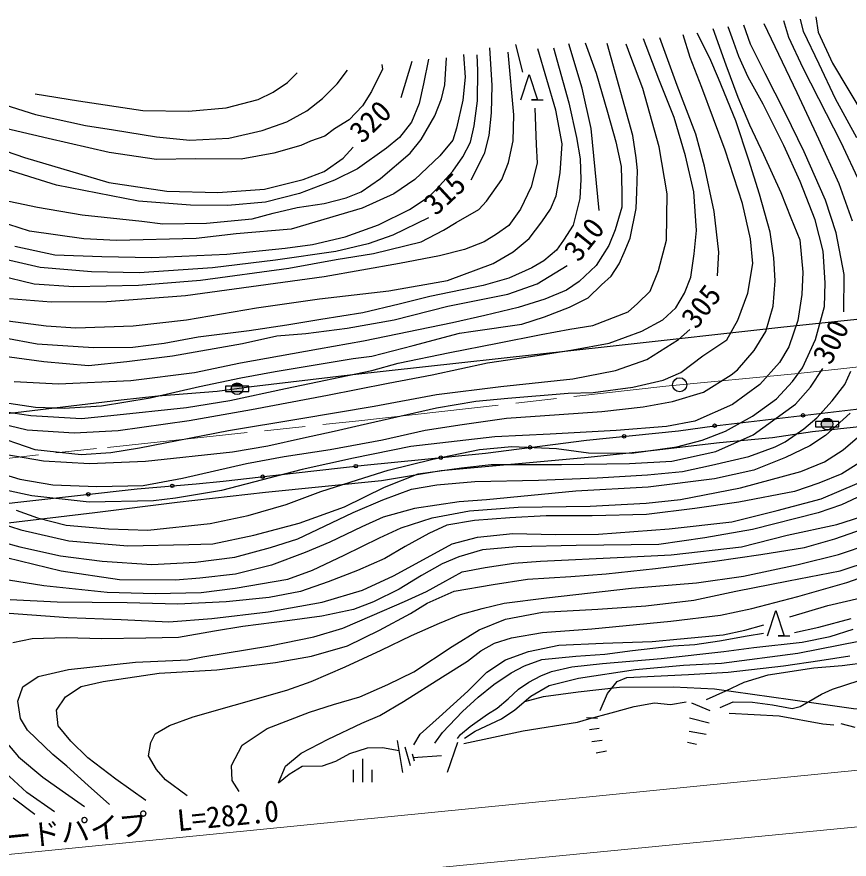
# Model space of a CAD drawing. Units: millimetres at full size, sheet at 1:1000; details may follow other scales. Extents: x 40000 to 680000, y 20000 to 380000.
# Drawn here: x 207611 to 278724, y 246783 to 318740 of the extents above; entities that cross this region are included whole.
import ezdxf
from ezdxf.enums import TextEntityAlignment as Align

# ---------------------------------------------------------------- set-up
doc = ezdxf.new("R2010")
doc.units = ezdxf.units.MM
doc.header["$LTSCALE"] = 1000
doc.linetypes.add('CHAIN', pattern=[18.5, 12, -1.5, 3.5, -1.5])
for name, color, linetype, lineweight in [('M-BGD', 7, 'Continuous', 25), ('M-BMK', 2, 'CHAIN', 13), ('M-BMK-SRVR', 3, 'Continuous', 25), ('M-STR-HTXT', 7, 'Continuous', 13)]:
    doc.layers.add(name, color=color, linetype=linetype, lineweight=lineweight)
doc.styles.add('ＭＳ ゴシック', font='')
doc.styles.get('ＭＳ ゴシック').set_extended_font_data('MS Gothic')

msp = doc.modelspace()

# ---------------------------------------------------------------- hatches: boundary and pattern name
at = {"layer": 'M-BGD'}
for points in [[(226877, 287194), (225984, 287194, 0.11722), (225931, 286969, 0.11722), (225984, 286744), (226877, 286744, 0.11722), (226931, 286969, 0.11722)], [(226877, 287194, 0.61588), (225984, 287194)], [(226877, 286744), (226452, 286469), (226514, 286476)], [(277287, 284179, 0.61588), (276394, 284179)], [(277287, 284179), (276394, 284179, 0.11722), (276341, 283954, 0.11722), (276394, 283729), (277287, 283729, 0.11722), (277341, 283954, 0.11722)], [(277287, 283729), (276863, 283455), (276924, 283461)]]:
    msp.add_hatch(color=256, dxfattribs=at).paths.add_polyline_path(points)

# ---------------------------------------------------------------- linework, layer by layer
for p, q in [((250230, 316382), (250803, 314027)), ((240450, 311861), (241390, 314955)), ((251588, 311645), (252588, 311645)), ((252088, 311645), (251588, 311645)), ((272660, 265870), (273660, 265870)), ((273160, 265870), (272660, 265870)), ((265250, 260140), (266813, 259484)), ((256276, 258881), (257232, 258832)), ((265096, 258842), (266757, 258437)), ((278003, 258378), (279207, 258061)), ((256546, 257867), (257358, 257963)), ((265040, 257712), (266506, 257447)), ((240600, 254185), (240134, 256909)), ((256749, 256843), (257619, 256940)), ((240774, 256369), (241207, 254783)), ((244420, 254211), (245302, 256787)), ((264915, 256791), (265682, 256610)), ((241375, 255780), (241567, 255180)), ((241471, 255480), (243899, 255624)), ((257107, 255868), (257986, 256032)), ((237172, 253366), (237172, 255358)), ((236372, 253366), (236372, 254411)), ((237972, 253366), (237972, 254411))]:
    msp.add_line(p, q, dxfattribs=at)
for points in [[(279020, 301276), (277860, 304485), (276141, 308284), (274289, 312262), (271465, 318131)], [(273117, 318434), (273540, 316992), (274765, 314391), (276773, 310497), (278009, 308048), (279646, 304568)], [(279385, 308410), (277564, 311732), (276154, 314689), (274820, 317486), (274563, 318529)], [(275863, 318740), (276075, 317426), (277314, 314797), (280018, 310255)], [(267078, 317749), (268196, 314629), (269205, 311883), (270217, 309523), (271413, 306967), (272890, 303733), (273754, 301557), (274509, 299686), (274773, 296940), (274671, 295021), (274332, 292808), (273573, 290563), (272764, 289219), (271099, 287330), (268756, 285632), (265534, 284192), (263117, 283735), (258827, 283392), (253182, 283082), (248444, 282871), (241274, 282049), (236385, 281039), (231977, 280076), (225109, 278273), (221164, 277624), (219289, 277397), (213802, 277279), (208878, 277835), (204754, 278708)], [(204926, 280129), (207861, 279246), (210700, 278760), (214451, 278618), (218414, 278713), (221764, 279326), (227236, 280578), (230454, 281174), (234389, 281793), (238841, 282593), (242495, 283428), (245662, 283915), (249443, 284450), (253948, 284770), (257591, 285016), (261125, 285423), (263622, 285872), (266281, 286681), (268645, 288154), (269178, 288586), (270602, 290237), (271593, 291863), (272235, 294030), (272415, 296187), (272290, 298163), (271986, 300336), (271051, 303583), (270141, 306489), (269035, 309848), (267559, 313466), (266814, 315204), (265743, 317345)], [(207544, 276602), (209364, 275948), (211811, 275312), (215455, 274999), (218805, 274902), (224116, 275461), (227367, 276135), (230629, 277074), (233578, 278180), (236712, 279196), (239339, 280008), (243160, 280945), (247137, 281777), (249911, 282036), (253722, 281851), (256450, 281505), (260114, 281453), (263987, 282002), (266175, 282569), (268161, 283355), (270464, 284637), (272505, 286112), (273877, 287583), (274730, 288752), (275858, 291187), (276619, 294005), (276664, 296014), (276504, 298726), (275825, 301393), (274536, 304670), (273131, 307755), (271382, 311285), (270095, 313583), (269284, 315355), (268729, 316961), (268383, 317877)], [(278276, 293534), (278306, 296731), (277615, 300290), (276712, 303079), (274869, 307199), (273245, 310548), (271552, 313897), (270300, 316401), (269725, 318024)], [(204778, 284356), (208505, 283460), (212496, 283210), (216282, 283415), (222343, 284249), (227666, 285184), (234151, 286410), (239342, 287438), (243100, 288172), (247827, 289169), (252055, 289815), (255116, 290301), (258214, 290867), (261013, 291886), (262792, 292849), (263927, 293877), (264644, 295131), (265190, 296495), (265483, 298502), (265678, 300490), (265460, 303793), (264750, 306878), (263777, 310148), (262469, 313408), (261160, 316869)], [(206577, 281370), (209875, 280801), (213807, 280574), (218596, 280795), (226047, 281589), (229051, 282087), (232105, 282783), (234730, 283348), (236944, 283868), (243479, 285334), (246838, 285898), (249550, 286151), (254712, 286579), (256858, 286639), (260253, 287114), (262822, 287710), (264328, 288345), (266235, 289770), (268283, 291154), (269206, 292820), (270069, 295148), (270481, 297672), (270298, 299772), (269604, 302785), (268122, 307345), (266148, 312692), (265148, 315256), (264544, 317217)], [(267480, 296613), (267601, 298631), (267192, 302103), (266367, 305996), (265633, 308722), (264036, 312889), (262546, 316942)], [(206348, 285819), (209215, 285403), (211668, 285324), (214832, 285498), (218991, 286183), (223226, 287172), (226760, 287914), (229689, 288431), (236351, 289551), (237931, 289752), (241463, 290670), (245438, 291731), (246588, 291877), (250751, 292483), (252696, 293111), (254835, 293942), (256430, 294740), (257578, 295838), (258395, 296598), (259060, 297643), (259496, 298611), (260009, 299827), (260516, 302358), (260585, 303790), (260637, 305619), (260533, 306705), (260247, 308604), (258054, 316471)], [(206498, 285031), (208793, 284687), (213133, 284426), (215637, 284681), (222094, 285365), (225815, 285955), (230570, 286989), (237954, 288524), (240184, 289144), (244602, 290069), (248692, 290875), (252423, 291591), (254855, 292055), (256820, 292360), (259834, 293545), (260647, 294256), (261731, 295305), (262442, 297065), (263110, 299648), (263186, 303628), (262497, 307633), (261089, 312616), (260077, 315336), (259667, 316416)], [(253459, 316086), (254773, 311404), (255442, 308442), (255729, 306603), (255801, 304836), (255715, 303235), (255134, 300931), (254320, 299653), (253711, 298800), (252643, 297905), (251623, 297293), (249641, 296402), (247467, 295783), (242903, 294846), (240276, 294196), (237178, 293455), (233586, 292894), (230667, 292400), (227474, 291922), (223093, 291362), (220189, 290827), (217514, 290496), (214151, 290471), (209355, 290775), (206573, 291284)], [(206851, 292759), (210130, 292344), (212657, 292163), (217537, 292337), (222118, 292859), (228087, 293869), (233476, 294643), (239393, 295347), (244395, 296227), (248301, 297669), (250014, 298671), (251387, 299795), (252478, 301216), (253206, 302323), (253679, 303437), (254023, 305422), (254192, 307904), (253668, 310774), (252121, 316014)], [(256172, 316522), (257114, 313929), (258072, 310589), (258788, 308061), (259250, 305963), (259290, 303775), (259306, 302487), (258737, 300544), (258199, 299198), (257122, 297494), (255648, 296123), (254579, 295394), (252729, 294613), (250455, 293918), (247604, 293239), (244824, 292592), (237221, 291029), (233373, 290351), (226734, 289144), (222788, 288321), (217339, 287656), (211162, 287362), (207392, 287552)], [(247989, 316097), (248200, 312881), (248143, 310542), (247930, 308597), (247547, 307036), (246397, 304779)], [(257365, 302191), (256677, 309196), (255919, 312648), (254767, 316438)], [(245759, 315522), (245925, 313579), (245718, 311636), (245181, 309239), (244850, 308206), (243759, 306868), (241606, 304831), (239811, 303627), (237128, 302403), (231042, 300597), (226350, 300209), (222944, 299791), (216132, 299641), (213328, 299768), (208679, 300420), (205144, 301561), (201594, 302745), (199302, 303627), (197384, 304464), (193841, 306407), (192136, 307295), (190402, 308427), (189599, 308713)], [(191630, 309086), (194365, 307651), (197643, 306216), (200746, 304782), (204063, 303599), (209375, 302491), (213204, 301831), (218288, 301281), (220097, 301070), (223802, 301101), (227725, 301474), (229499, 301972), (231554, 302439), (233872, 302789), (235758, 303266), (237016, 303805), (238668, 304930), (241211, 307092), (242146, 308261), (243320, 310272), (243899, 311740), (244188, 312918), (244333, 315232)], [(206023, 296679), (209089, 295945), (212489, 295705), (218009, 295816), (223308, 296247), (230838, 297261), (234906, 298006), (238071, 298519), (242158, 299517), (244077, 300505), (245153, 301174), (247072, 302278), (247741, 303005), (249049, 304836), (249621, 306294), (250018, 308145), (250071, 310366), (249595, 315735)], [(207446, 299146), (210866, 298405), (214869, 298258), (219148, 298184), (225553, 298459), (230528, 298970), (232860, 299293), (235656, 299953), (238505, 300981), (241169, 302273), (242830, 303380), (243442, 303994), (244848, 305553), (245714, 306784), (246368, 308035), (246680, 309438), (246972, 311577), (247011, 314145), (246933, 315486)], [(242788, 315116), (242353, 313007), (241986, 311334), (241335, 309753), (240306, 308429), (239206, 307519), (236710, 305769), (234754, 304774), (231763, 303656), (228849, 302902), (225649, 302616), (222449, 302642), (218000, 302980), (211009, 304366), (206369, 305800), (204111, 306374), (200887, 307563), (197973, 308640), (194036, 309745)], [(238793, 314678), (238862, 314269), (237923, 312358), (237138, 311130), (235994, 309953), (234765, 309168), (233912, 308554), (232710, 308108), (231874, 307747), (229558, 307087), (226764, 306576), (222865, 306601), (219547, 306562), (215512, 307144), (210276, 308355), (205757, 309414), (202118, 310393)], [(206598, 311234), (209212, 310402), (213470, 309454), (215876, 309084), (219532, 308482), (222378, 308205), (225714, 308372), (228576, 309028), (230676, 309763), (232393, 310722), (233727, 311752), (234987, 313006), (235858, 314183)], [(209182, 312160), (212879, 311562), (218373, 310752), (222281, 310682), (225485, 310964), (228232, 311668), (229505, 312295), (230722, 313131), (231558, 313948)], [(250678, 311645), (251383, 313802), (252088, 311645)], [(251864, 310930), (251991, 307834), (252055, 306243), (251567, 304228), (250633, 302297), (249634, 300901), (248586, 300170), (247537, 299522), (245868, 298874), (243716, 298322), (240298, 297681), (233880, 296524), (222021, 294911), (215294, 294402), (210550, 294374), (206978, 294653)], [(199499, 309734), (208277, 306736), (215475, 304598), (220424, 303847), (224780, 303733), (228773, 304005), (232085, 304844), (233869, 305536), (235497, 306659), (236345, 307598)], [(242792, 301577), (239742, 300089), (237616, 299351), (234875, 298683), (229714, 297947), (224324, 297302), (218059, 296885), (213993, 296969), (209590, 297325), (204762, 298432), (201271, 299576), (198619, 300606), (195682, 302350), (193257, 304124), (191136, 305509), (188604, 306937), (185401, 308949)], [(172763, 307651), (175737, 306476), (179786, 305075), (182995, 303469), (186000, 301607), (190517, 298279), (194002, 295798), (198514, 292864), (202212, 291004), (205910, 289833), (209907, 289305), (213740, 288959), (217014, 289307), (220915, 289794), (226904, 290834), (229829, 291492), (232305, 291703), (235835, 292151), (239852, 292861), (244447, 294033), (249561, 295051), (252060, 295935), (254636, 297486)], [(340232, 299582), (329309, 298454), (321914, 297679), (319577, 297155), (314449, 296694), (307584, 295934), (293222, 294334), (273133, 292219), (258295, 290575), (236067, 288131), (227649, 287129), (224727, 286745), (219644, 286335), (216531, 286000), (203895, 284489), (173860, 281338), (119932, 275284), (71897, 269955), (66921, 269456), (64205, 269181)], [(170337, 296148), (172499, 296638), (176622, 296234), (182272, 294765), (187808, 292344), (190744, 290884), (193891, 288991), (197621, 286719), (200476, 284884), (205153, 283137), (209158, 281783), (213096, 281346), (215635, 281528), (218092, 281912), (225689, 283406), (231697, 284396), (238130, 285491), (243469, 286476), (248971, 287160), (255121, 287826), (258758, 288523), (261424, 289470), (264139, 291163), (265111, 292035)], [(65015, 261420), (70436, 262071), (78740, 263004), (85370, 263675), (96395, 264795), (113402, 266857), (131754, 268761), (159735, 271984), (175844, 273868), (189485, 275219), (208214, 277330), (217886, 278425), (222938, 278854), (225236, 279080), (231483, 279772), (237298, 280432), (247647, 281468), (256283, 282589), (264129, 283363), (267226, 283809), (285625, 285963), (305661, 288141), (331833, 291009), (344434, 292494)], [(65171, 259928), (71278, 260625), (77475, 261340), (89262, 262648), (104349, 264324), (132318, 267321), (169998, 271437), (200862, 274809), (214266, 276387), (221321, 277288), (228869, 278144), (238758, 279129), (243852, 279980), (256431, 281134), (262050, 281728), (267639, 282371), (272164, 282795), (275590, 283320), (284686, 284282), (314948, 287747), (344713, 291347), (346339, 291542)], [(202622, 276635), (207953, 274909), (212041, 273972), (217082, 273539), (222313, 273674), (224346, 273729), (227869, 274460), (231727, 275493), (235599, 276874), (239027, 278575), (241913, 279709), (245612, 280226), (248138, 280498), (254153, 280498), (259943, 280588), (263579, 280789), (267327, 281595), (270535, 283046), (274125, 285642), (275413, 287115), (276471, 288696)], [(203492, 274659), (207867, 273460), (211339, 272687), (214891, 272251), (219143, 271963), (222881, 272161), (226239, 272594), (229291, 273407), (231615, 274143), (233904, 275234), (236334, 276395), (238880, 277477), (241337, 278385), (243506, 278769), (246752, 279057), (252170, 279154), (257180, 279349), (261498, 279627), (264491, 279905), (266973, 280439), (270145, 281184), (272415, 282016), (273245, 282430), (274840, 283536), (275972, 284491), (277271, 285937), (278344, 287336), (278873, 288475)], [(245860, 257127), (246764, 257718), (249023, 258760), (250153, 259542), (251526, 260706), (253091, 261627), (255594, 262253), (260477, 262986), (264584, 263355), (267821, 263539), (274352, 264392), (279700, 265421), (283146, 266361), (286133, 267398), (289644, 269047), (291865, 270222), (294600, 271902), (297212, 273772), (300177, 276291), (304131, 280229), (306560, 282913), (308685, 286092)], [(278819, 284872), (276711, 282979), (275377, 282093), (273275, 281100), (270587, 280012), (267206, 279277), (261555, 278575), (255373, 278229), (247748, 277490), (245393, 277312), (241587, 276728), (238901, 276005), (237077, 275177), (234345, 273862), (232245, 272977), (229382, 271904), (226304, 271141), (223251, 270783), (221176, 270609), (216378, 270633), (211411, 271380), (206740, 272536)], [(206885, 270645), (209910, 270165), (215322, 269602), (219415, 269467), (223353, 269554), (226272, 269926), (230756, 270693), (232874, 271466), (235564, 272739), (238600, 274221), (240442, 275086), (243102, 275935), (246274, 276527), (250446, 276842), (256609, 276939), (261376, 277200), (264317, 277516), (269440, 278505), (274602, 279912), (276610, 280727), (278203, 281757), (279838, 283157)], [(280777, 281379), (278104, 279712), (276127, 278903), (274044, 278185), (269307, 277270), (265534, 276727), (261421, 276234), (256779, 276114), (252826, 276114), (249741, 275940), (246715, 275701), (244338, 275311), (242798, 274591), (240788, 273505), (239066, 272478), (236727, 271436), (234199, 270473), (231847, 269655), (229176, 269135), (225483, 268777), (221378, 268580), (217049, 268673), (211042, 268730), (207028, 268929)], [(206942, 267792), (211992, 267427), (216537, 267265), (220598, 267048), (224280, 267346), (229074, 267905), (233684, 268750), (237133, 269760), (239794, 270991), (242357, 272395), (244796, 273725), (246964, 274291), (249993, 274612), (253604, 274512), (257313, 274535), (263340, 275010), (268698, 275594), (272580, 276571), (276334, 277573), (279420, 278884)], [(281595, 278713), (278057, 277057), (276067, 276357), (270472, 274959), (266394, 274237), (262465, 273670), (255395, 273574), (250290, 273456), (247403, 273206), (245380, 272616), (243948, 272025), (242192, 271021), (240284, 269848), (238091, 268758), (236384, 268118), (233667, 267538), (230936, 267175), (226915, 266651), (224497, 266260), (221435, 265728), (218638, 265648), (214830, 265594), (211821, 265701), (208919, 265594), (207268, 265275)], [(215533, 251438), (213712, 253081), (211876, 254716), (210687, 255710), (208521, 257810), (207928, 258797), (207692, 260284), (208131, 261503), (209435, 262376), (212029, 262983), (217752, 263607), (222217, 263808), (223489, 264053), (229226, 265012), (232997, 265778), (235476, 266502), (237973, 267587), (240736, 268806), (242620, 269647), (244007, 270422), (245654, 271328), (247638, 271688), (250067, 272071), (252348, 272237), (259512, 272583), (263504, 272788), (269517, 273458), (273417, 274473), (277664, 275381), (280443, 276262)], [(218630, 251784), (216069, 253628), (213673, 255440), (212234, 256850), (211128, 258163), (210999, 259505), (211770, 260661), (213093, 261524), (214985, 261960), (219785, 262669), (224695, 262952), (229716, 263591), (232776, 264130), (235849, 265020), (238587, 266343), (241239, 267783), (242665, 268648), (244969, 269665), (248294, 270248), (251253, 270699), (254942, 270938), (257976, 271156), (262181, 271606), (267250, 272250), (271177, 272800), (274915, 273407), (277490, 274146), (279944, 274997)], [(222157, 252179), (220319, 253570), (219536, 254450), (218857, 255605), (219059, 256740), (219434, 257500), (220661, 258189), (222678, 258939), (226174, 259946), (230683, 261223), (232754, 261960), (235672, 263212), (238739, 264626), (241332, 265900), (243712, 266949), (245530, 267697), (247379, 268210), (249240, 268639), (252871, 269114), (260135, 269943), (265677, 270392), (269689, 270953), (274374, 271967), (277822, 272808), (280521, 273707)], [(226611, 252571), (225995, 253492), (225963, 254788), (226860, 256516), (228988, 257955), (232621, 259331), (234665, 259990), (236922, 260651), (239322, 261702), (241525, 262792), (244803, 264942), (247110, 266377), (249365, 267271), (252514, 267879), (257260, 268152), (261362, 268422), (265449, 268896), (269055, 269684), (273527, 270555), (277956, 271425), (280621, 272306)], [(229975, 253298), (230560, 254720), (231890, 255850), (234203, 257032), (237101, 258387), (238612, 259056), (240644, 260241), (243983, 262345), (246112, 263696), (247244, 264584), (248424, 265228), (249878, 265685), (252514, 266156), (256745, 266461), (263495, 267125), (267734, 267635), (270422, 268184), (274351, 269211), (278537, 270413), (283881, 272305)], [(273649, 267477), (276901, 268439), (279712, 269102)], [(251005, 260264), (252603, 260665), (255569, 261089), (259094, 261474), (263713, 261511), (267219, 261342), (273714, 260426), (279098, 259657), (284712, 259312), (288787, 258830), (290374, 259123), (293015, 260668), (299465, 264533), (303008, 266497), (305110, 267418), (306750, 268027), (307024, 268150)], [(271751, 265870), (272456, 268027), (273160, 265870)], [(274055, 266144), (276123, 266610), (278906, 267353)], [(241529, 256550), (242061, 257462), (243695, 258919), (246146, 261146), (247764, 262764), (249364, 263804), (251330, 264536), (253912, 265075), (257703, 265234), (261891, 265370), (264325, 265604), (267957, 265957), (269804, 266336), (271446, 266809)], [(245247, 257077), (245528, 257428), (246339, 258119), (247822, 259160), (248657, 259687), (249596, 260471), (250481, 261318), (251365, 261892), (252386, 262430), (253293, 262821), (255041, 263214), (257654, 263489), (262661, 263928), (268019, 264526), (270571, 264870), (274701, 265318), (277108, 265797), (279066, 266439)], [(243327, 256701), (243974, 257599), (245694, 259407), (247020, 260623), (248368, 261707), (249857, 262689), (250976, 263284), (252460, 263852), (255383, 264124), (257859, 264287), (260210, 264614), (263699, 264996), (265551, 265131), (267655, 265443), (270013, 265870), (271412, 266101)], [(257460, 259474), (258080, 260937), (258905, 261947), (259739, 262299), (264994, 262567), (268378, 262761), (273113, 263295), (276230, 263740), (278770, 264145)], [(266549, 260433), (268174, 261150), (269740, 261911), (271790, 262526), (275715, 263117), (278132, 263320), (280328, 263615)], [(267690, 259733), (268808, 260212), (270462, 260201), (272174, 259961), (273851, 259642), (274524, 259825), (276349, 260874), (277300, 261314), (279578, 262038)], [(245799, 256674), (250864, 257736), (255509, 258487), (256483, 258784), (258380, 259279), (260356, 259831), (262083, 260135), (263461, 259994), (264792, 260228)], [(268460, 259261), (272756, 259028), (276474, 258339), (277401, 258251)], [(206335, 257217), (207742, 255530), (209832, 253797), (211471, 252619), (213401, 251268)], [(229975, 253298), (230868, 254051), (231976, 254729), (233740, 254752), (234870, 255159), (236069, 255814), (237561, 256289), (238850, 256312), (240279, 256061)], [(210826, 250820), (208452, 252487), (206243, 254515)], [(207309, 252008), (209144, 250628)]]:
    msp.add_lwpolyline(points, dxfattribs=at)
for points in [[(227431, 286969), (227431, 287194), (225431, 287194), (225431, 286744), (227431, 286744)], [(277841, 283954), (277841, 284179), (275841, 284179), (275841, 283729), (277841, 283729)]]:
    msp.add_lwpolyline(points, close=True, dxfattribs=at)
for centre, radius in [((226431, 286969), 500), ((274781, 284694), 150), ((276841, 283954), 500), ((267226, 283809), 150), ((259504, 282907), 150), ((251448, 281961), 150), ((243836, 281086), 150), ((236580, 280351), 150), ((228620, 279455), 150), ((220895, 278681), 150), ((213713, 277952), 150)]:
    msp.add_circle(centre, radius, dxfattribs=at)
at = {"layer": 'M-BMK'}
msp.add_lwpolyline([(64617, 265231), (68122, 265741), (74297, 266472), (86881, 267844), (109044, 270436), (133150, 273057), (161414, 276227), (178766, 277984), (197522, 280008), (215348, 281964), (236823, 284227), (263067, 287193), (274379, 288280), (314253, 292618), (340803, 295533)], dxfattribs=at)
at = {"layer": 'M-BMK-SRVR'}
msp.add_circle((264244, 287306), 600, dxfattribs=at)
at = {"layer": 'M-STR-HTXT'}
for p, q in [((350841, 261447), (67941, 233401)), ((351412, 256480), (68384, 229152))]:
    msp.add_line(p, q, dxfattribs=at)

# ---------------------------------------------------------------- texts
at = {"layer": 'M-BGD', "style": 'ＭＳ ゴシック'}
for s, rotation, p in [('320', 44.523, (237501, 307450)), ('315', 42.936, (243780, 301273)), ('310', 51.277, (256032, 297359)), ('305', 53.276, (266123, 291639)), ('300', 63.825, (277638, 288665))]:
    msp.add_text(s, height=1833, rotation=rotation, dxfattribs=at).set_placement(p, align=Align.BOTTOM_LEFT)
at = {"layer": 'M-STR-HTXT', "style": 'ＭＳ ゴシック'}
msp.add_text('ガードパイプ\u3000L=282.0', height=1833, rotation=5.662, dxfattribs=at).set_placement((204035, 246893), align=Align.BOTTOM_LEFT)

doc.saveas('drawing.dxf')
